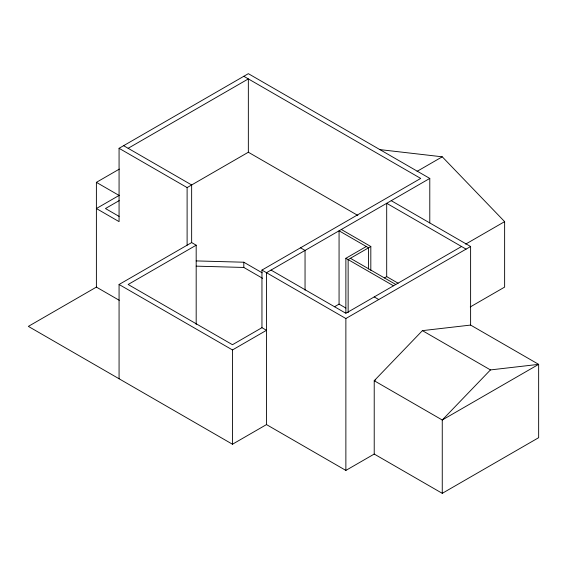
<?xml version="1.0" encoding="UTF-8"?>
<svg xmlns="http://www.w3.org/2000/svg" width="567" height="567" viewBox="0 0 567 567"><rect width="100%" height="100%" fill="white"/><g stroke="black" fill="none" stroke-linecap="round" stroke-linejoin="round"><path stroke-width="0.85" d="M422.415 330.639L374.22 380.726L374.22 454.054L442.26 493.333L538.65 437.689L538.65 364.354L470.61 325.075L422.415 330.639L490.455 369.918L538.65 364.354L442.26 420.005L374.22 380.726L375.73 379.855M490.455 369.918L442.26 420.005L442.26 493.333M119.339 195.289L96.39 208.536L119.07 221.633L119.07 148.299L248.346 73.667L429.786 178.421L429.786 222.937M128.142 148.299L248.346 78.905L248.346 152.232L357.848 215.453M374.22 454.054L345.87 470.419L266.49 424.591L232.47 444.23L28.35 326.386L96.39 287.1L96.39 182.347L119.339 169.101M119.19 200.612L105.462 208.536L119.07 216.396M119.07 148.299L187.11 187.585L248.346 152.232M119.07 378.763L119.07 284.485L191.646 242.584L196.182 245.199L196.182 324.459M196.182 245.199L128.142 284.485L232.47 344.715L261.954 327.691L266.49 330.313L232.47 349.952L119.07 284.485M417.057 171.362L442.26 156.811L504.63 221.633L504.63 287.1L470.263 306.945M261.954 327.691L261.954 270.076L420.714 178.421L243.81 76.283M429.786 178.421L266.49 272.699L266.49 424.591M345.87 313.069L345.87 258.29L366.282 246.51M370.818 270.36L370.818 246.51L348.138 259.601L348.138 312.608M334.53 306.74L339.066 304.125L345.87 308.051M384.426 277.936L386.694 276.625L398.147 283.238M461.538 246.51L345.87 313.289L271.026 270.076M465.677 244.115L504.63 221.633M261.954 270.076L345.87 318.526L470.61 246.51L470.61 325.075M196.182 260.912L243.81 262.223L262.131 272.798M196.182 266.15L243.81 267.461L243.81 262.223M379.89 149.61L442.26 156.811M391.23 200.675L470.61 246.51M466.074 249.126L386.694 203.298L386.694 276.625M341.334 229.486L370.818 246.51M350.406 258.29L395.766 284.478M345.87 258.29L393.498 285.789M123.606 145.684L191.646 184.962L191.646 242.584M300.51 247.814L305.046 250.437L305.046 290.191M374.22 296.924L378.756 299.539M96.39 182.347L119.07 195.438M243.512 267.284L262.578 278.298M96.39 287.1L119.261 300.304M368.55 269.02L368.55 247.814L339.066 230.797L339.066 304.125M345.87 318.526L345.87 470.419M232.47 349.952L232.47 444.23M187.11 187.585L187.11 245.199"/></g></svg>
